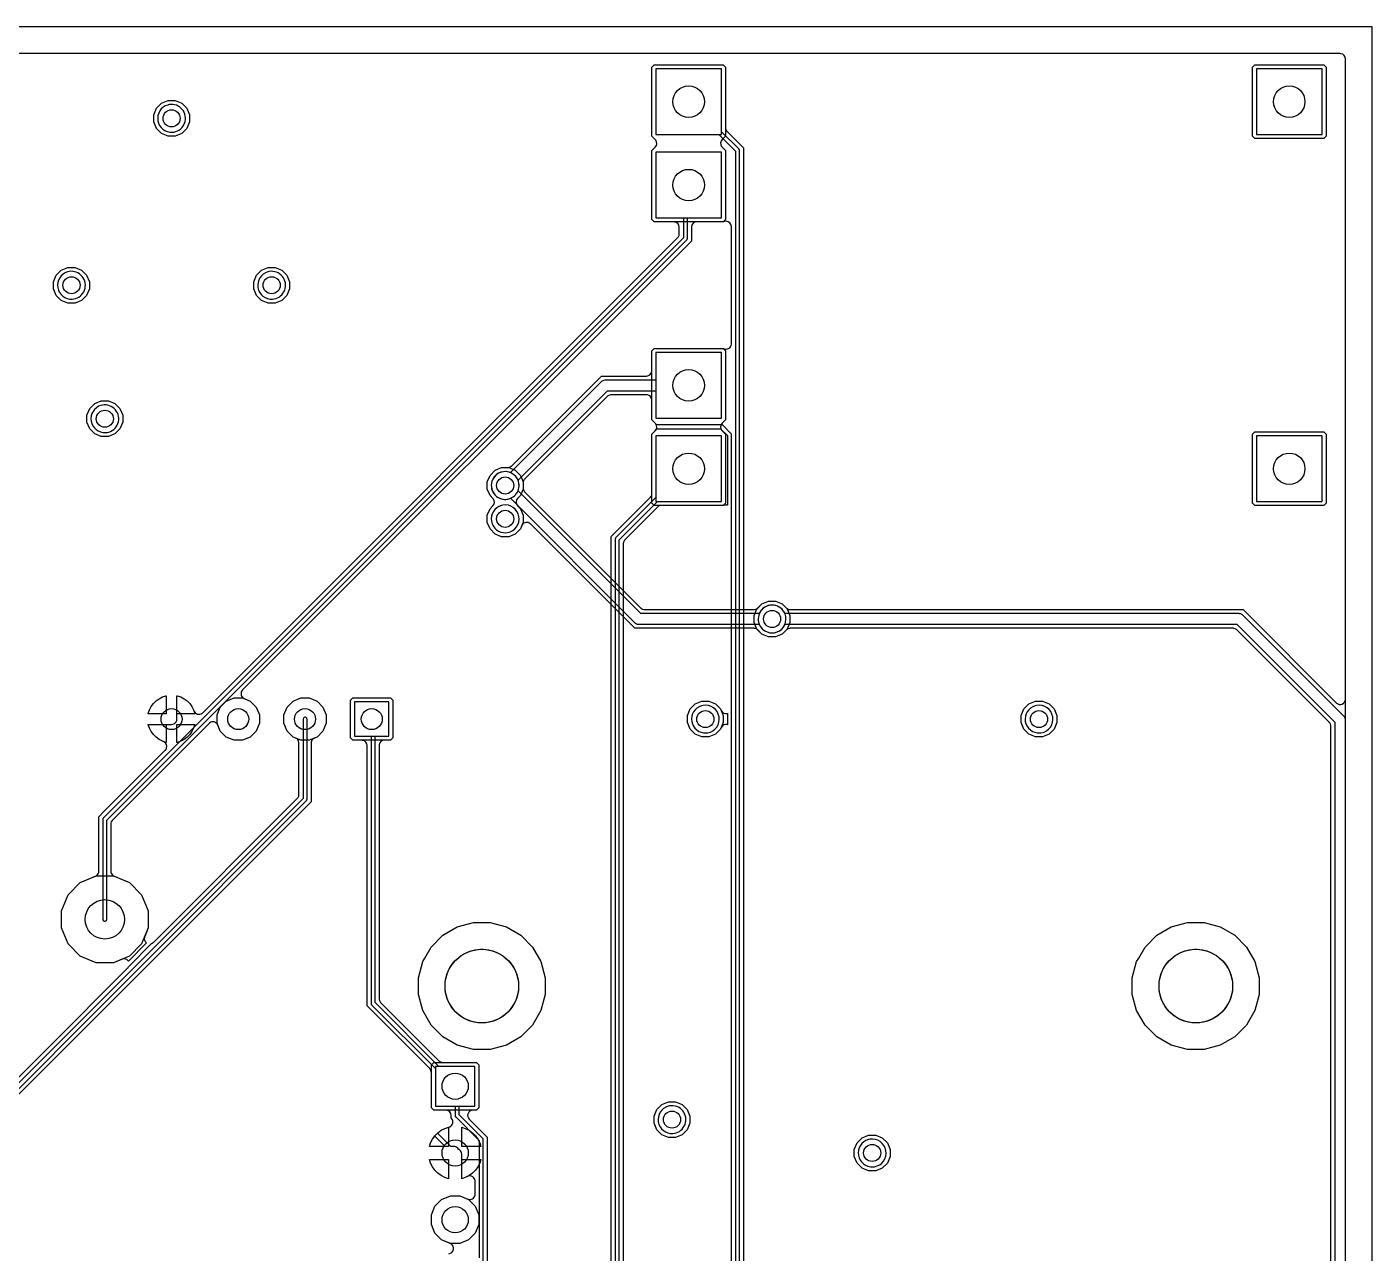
# Model space of a CAD drawing. Header units: millimetres. Extents: x 0 to 102, y -1 to 103.
# Drawn here: x 50.4 to 101.6, y 55.9 to 102.5 of the extents above; entities that cross this region are included whole.
import ezdxf

# ---------------------------------------------------------------- set-up
doc = ezdxf.new("R2010")
doc.units = ezdxf.units.MM

msp = doc.modelspace()

# ---------------------------------------------------------------- linework, layer by layer
at = {"layer": '16_copper'}
msp.add_lwpolyline([(100.564, -0.051), (100.564, 101.321), (100.564, 101.322), (100.564, 101.322, 0.366019), (100.393, 101.521), (100.361, 101.524), (22.8, 101.524)], format="xyb", dxfattribs=at)
for points in [[(74.252, 95.118), (74.163, 95.207), (74.163, 97.833), (74.293, 97.964), (74.294, 97.964), (74.294, 97.965, 0.366016), (74.314, 98.227), (74.293, 98.251), (74.163, 98.382), (74.163, 101.008), (74.252, 101.097), (76.878, 101.097), (76.967, 101.008), (76.967, 98.382), (76.837, 98.251), (76.836, 98.251), (76.836, 98.25, 0.366016), (76.816, 97.988), (76.837, 97.964), (76.967, 97.833), (76.967, 95.207), (76.878, 95.118)], [(55.969, 98.538, 1), (55.791, 99.582), (55.734, 99.568, 0.893653), (55.91, 98.532)], [(52.159, 92.188, 1), (51.981, 93.232), (51.924, 93.218, 0.893653), (52.1, 92.182)], [(59.779, 92.188, 1), (59.601, 93.232), (59.544, 93.218, 0.893653), (59.72, 92.182)], [(74.252, 84.323), (74.163, 84.412), (74.163, 87.038), (74.293, 87.169), (74.294, 87.169), (74.294, 87.17, 0.366016), (74.314, 87.432), (74.293, 87.456), (74.163, 87.587), (74.163, 90.213), (74.252, 90.302), (76.878, 90.302), (76.967, 90.213), (76.967, 87.587), (76.837, 87.456), (76.836, 87.456), (76.836, 87.455, 0.366016), (76.816, 87.193), (76.837, 87.169), (76.967, 87.038), (76.967, 84.412), (76.878, 84.323)], [(53.429, 87.108, 1), (53.251, 88.152), (53.194, 88.138, 0.893653), (53.37, 87.102)], [(78.605, 79.329), (78.354, 79.433), (78.193, 79.595), (78.185, 79.601), (78.178, 79.608, 0.132344), (78.081, 79.652), (78.073, 79.652, 0.018067), (78.058, 79.654), (78.049, 79.654), (73.513, 79.654), (73.245, 79.922), (69.541, 83.626), (69.537, 83.63), (69.533, 83.633, 0.469058), (69.224, 83.589), (69.217, 83.576), (69.212, 83.567), (69.211, 83.564), (69.209, 83.561), (69.157, 83.434), (68.966, 83.243), (68.715, 83.139), (68.445, 83.139), (68.194, 83.243), (68.003, 83.434), (67.899, 83.685), (67.899, 83.955), (68.003, 84.206), (68.109, 84.311), (68.109, 84.312), (68.11, 84.312, 0.366016), (68.13, 84.574), (68.109, 84.599), (68.003, 84.704), (67.899, 84.955), (67.899, 85.225), (68.003, 85.476), (68.194, 85.667), (68.445, 85.771), (68.715, 85.771), (68.966, 85.667), (69.157, 85.476), (69.261, 85.225), (69.261, 84.996), (69.261, 84.986), (69.262, 84.976, 0.132342), (69.299, 84.877), (69.305, 84.871, 0.018024), (69.314, 84.86), (69.32, 84.853), (73.748, 80.425), (73.756, 80.419), (73.763, 80.412, 0.132344), (73.859, 80.368), (73.868, 80.368, 0.018059), (73.882, 80.366), (73.891, 80.366), (78.049, 80.366), (78.059, 80.366), (78.069, 80.367, 0.132338), (78.168, 80.404), (78.174, 80.41, 0.018024), (78.185, 80.419), (78.193, 80.425), (78.354, 80.587), (78.605, 80.691), (78.875, 80.691), (79.126, 80.587), (79.317, 80.396), (79.421, 80.145), (79.421, 79.875), (79.317, 79.624), (79.126, 79.433), (78.875, 79.329)], [(78.829, 79.488, 1), (78.651, 80.532), (78.594, 80.518, 0.227831), (78.252, 80.213), (73.744, 80.213), (69.069, 84.888), (69.088, 84.944, 1), (68.072, 85.236), (68.058, 85.179, 0.589357), (68.782, 84.601), (73.516, 79.866), (73.524, 79.86), (73.531, 79.853, 0.132344), (73.628, 79.809), (73.636, 79.809, 0.018059), (73.651, 79.808), (73.66, 79.807), (78.252, 79.807), (78.277, 79.754, 0.288095), (78.77, 79.482)], [(68.669, 83.298, 1), (68.491, 84.342), (68.434, 84.328, 0.893653), (68.61, 83.292)], [(76.289, 75.678, 1), (76.111, 76.722), (76.054, 76.708, 0.893653), (76.23, 75.672)], [(88.989, 75.678, 1), (88.811, 76.722), (88.754, 76.708, 0.893653), (88.93, 75.672)], [(75.019, 60.438, 1), (74.841, 61.482), (74.784, 61.468, 0.893653), (74.96, 60.432)], [(82.639, 59.168, 1), (82.461, 60.212), (82.404, 60.198, 0.893653), (82.58, 59.162)]]:
    msp.add_lwpolyline(points, format="xyb", close=True, dxfattribs=at)
for points in [[(76.815, 100.945), (74.315, 100.945), (74.315, 98.445), (76.815, 98.445)], [(97.112, 98.293), (97.023, 98.382), (97.023, 101.008), (97.112, 101.097), (99.738, 101.097), (99.827, 101.008), (99.827, 98.382), (99.738, 98.293)], [(99.675, 100.945), (97.175, 100.945), (97.175, 98.445), (99.675, 98.445)], [(55.745, 98.379), (55.494, 98.483), (55.303, 98.674), (55.199, 98.925), (55.199, 99.195), (55.303, 99.446), (55.494, 99.637), (55.745, 99.741), (56.015, 99.741), (56.266, 99.637), (56.457, 99.446), (56.561, 99.195), (56.561, 98.925), (56.457, 98.674), (56.266, 98.483), (56.015, 98.379)], [(76.815, 97.77), (74.315, 97.77), (74.315, 95.27), (76.815, 95.27)], [(51.935, 92.029), (51.684, 92.133), (51.493, 92.324), (51.389, 92.575), (51.389, 92.845), (51.493, 93.096), (51.684, 93.287), (51.935, 93.391), (52.205, 93.391), (52.456, 93.287), (52.647, 93.096), (52.751, 92.845), (52.751, 92.575), (52.647, 92.324), (52.456, 92.133), (52.205, 92.029)], [(59.555, 92.029), (59.304, 92.133), (59.113, 92.324), (59.009, 92.575), (59.009, 92.845), (59.113, 93.096), (59.304, 93.287), (59.555, 93.391), (59.825, 93.391), (60.076, 93.287), (60.267, 93.096), (60.371, 92.845), (60.371, 92.575), (60.267, 92.324), (60.076, 92.133), (59.825, 92.029)], [(76.815, 90.15), (74.315, 90.15), (74.315, 87.65), (76.815, 87.65)], [(53.205, 86.949), (52.954, 87.053), (52.763, 87.244), (52.659, 87.495), (52.659, 87.765), (52.763, 88.016), (52.954, 88.207), (53.205, 88.311), (53.475, 88.311), (53.726, 88.207), (53.917, 88.016), (54.021, 87.765), (54.021, 87.495), (53.917, 87.244), (53.726, 87.053), (53.475, 86.949)], [(97.112, 84.323), (97.023, 84.412), (97.023, 87.038), (97.112, 87.127), (99.738, 87.127), (99.827, 87.038), (99.827, 84.412), (99.738, 84.323)], [(76.815, 86.975), (74.315, 86.975), (74.315, 84.475), (76.815, 84.475)], [(99.675, 86.975), (97.175, 86.975), (97.175, 84.475), (99.675, 84.475)], [(54.993, 76.403), (54.994, 76.413), (55.039, 76.549), (55.103, 76.676), (55.187, 76.792), (55.288, 76.893), (55.404, 76.977), (55.531, 77.041), (55.667, 77.086), (55.677, 77.087), (55.677, 76.403)], [(56.083, 76.403), (56.083, 77.087), (56.093, 77.086), (56.229, 77.041), (56.356, 76.977), (56.472, 76.893), (56.573, 76.792), (56.657, 76.676), (56.721, 76.549), (56.766, 76.413), (56.767, 76.403)], [(58.26, 75.394), (57.963, 75.516), (57.736, 75.743), (57.614, 76.04), (57.614, 76.36), (57.736, 76.657), (57.963, 76.884), (58.26, 77.006), (58.58, 77.006), (58.877, 76.884), (59.104, 76.657), (59.226, 76.36), (59.226, 76.04), (59.104, 75.743), (58.877, 75.516), (58.58, 75.394)], [(60.8, 75.394), (60.503, 75.516), (60.276, 75.743), (60.154, 76.04), (60.154, 76.36), (60.276, 76.657), (60.503, 76.884), (60.8, 77.006), (61.12, 77.006), (61.417, 76.884), (61.644, 76.657), (61.766, 76.36), (61.766, 76.04), (61.644, 75.743), (61.417, 75.516), (61.12, 75.394)], [(62.783, 75.394), (62.694, 75.483), (62.694, 76.917), (62.783, 77.006), (64.217, 77.006), (64.306, 76.917), (64.306, 75.483), (64.217, 75.394)], [(64.154, 76.854), (62.846, 76.854), (62.846, 75.546), (64.154, 75.546)], [(76.065, 75.519), (75.814, 75.623), (75.623, 75.814), (75.519, 76.065), (75.519, 76.335), (75.623, 76.586), (75.814, 76.777), (76.065, 76.881), (76.335, 76.881), (76.586, 76.777), (76.777, 76.586), (76.881, 76.335), (76.881, 76.065), (76.777, 75.814), (76.586, 75.623), (76.335, 75.519)], [(88.765, 75.519), (88.514, 75.623), (88.323, 75.814), (88.219, 76.065), (88.219, 76.335), (88.323, 76.586), (88.514, 76.777), (88.765, 76.881), (89.035, 76.881), (89.286, 76.777), (89.477, 76.586), (89.581, 76.335), (89.581, 76.065), (89.477, 75.814), (89.286, 75.623), (89.035, 75.519)], [(55.667, 75.314), (55.531, 75.359), (55.404, 75.423), (55.288, 75.507), (55.187, 75.608), (55.103, 75.724), (55.039, 75.851), (54.994, 75.987), (54.993, 75.997), (55.677, 75.997), (55.677, 75.313)], [(56.083, 75.997), (56.767, 75.997), (56.766, 75.987), (56.721, 75.851), (56.657, 75.724), (56.573, 75.608), (56.472, 75.507), (56.356, 75.423), (56.229, 75.359), (56.093, 75.314), (56.083, 75.313)], [(53.011, 66.928), (52.404, 67.179), (51.939, 67.644), (51.688, 68.251), (51.688, 68.909), (51.939, 69.516), (52.404, 69.981), (53.011, 70.232), (53.669, 70.232), (54.276, 69.981), (54.741, 69.516), (54.992, 68.909), (54.992, 68.251), (54.741, 67.644), (54.276, 67.179), (53.669, 66.928)], [(67.373, 63.624), (66.758, 63.789), (66.208, 64.107), (65.758, 64.557), (65.44, 65.107), (65.275, 65.722), (65.275, 66.358), (65.44, 66.973), (65.518, 67.108), (65.518, 67.108), (65.518, 67.108), (65.758, 67.523), (66.208, 67.973), (66.758, 68.291), (67.373, 68.456), (68.009, 68.456), (68.624, 68.291), (69.174, 67.973), (69.624, 67.523), (69.942, 66.973), (70.107, 66.358), (70.107, 65.722), (69.942, 65.107), (69.688, 64.667), (69.688, 64.667), (69.688, 64.667), (69.624, 64.557), (69.174, 64.107), (68.624, 63.789), (68.009, 63.624)], [(94.551, 63.624), (93.936, 63.789), (93.386, 64.107), (92.936, 64.557), (92.618, 65.107), (92.453, 65.722), (92.453, 66.358), (92.618, 66.973), (92.696, 67.108), (92.696, 67.108), (92.696, 67.108), (92.936, 67.523), (93.386, 67.973), (93.936, 68.291), (94.551, 68.456), (95.187, 68.456), (95.802, 68.291), (96.352, 67.973), (96.802, 67.523), (97.12, 66.973), (97.285, 66.358), (97.285, 65.722), (97.12, 65.107), (96.866, 64.667), (96.866, 64.667), (96.866, 64.667), (96.802, 64.557), (96.352, 64.107), (95.802, 63.789), (95.187, 63.624)], [(65.858, 61.324), (65.769, 61.413), (65.769, 63.047), (65.858, 63.136), (67.492, 63.136), (67.581, 63.047), (67.581, 61.413), (67.492, 61.324)], [(67.429, 62.984), (65.921, 62.984), (65.921, 61.476), (67.429, 61.476)], [(74.795, 60.279), (74.544, 60.383), (74.353, 60.574), (74.249, 60.825), (74.249, 61.095), (74.353, 61.346), (74.544, 61.537), (74.795, 61.641), (75.065, 61.641), (75.316, 61.537), (75.507, 61.346), (75.611, 61.095), (75.611, 60.825), (75.507, 60.574), (75.316, 60.383), (75.065, 60.279)], [(65.696, 59.94), (65.741, 60.077), (65.813, 60.218), (65.906, 60.347), (66.018, 60.459), (66.147, 60.552), (66.288, 60.624), (66.425, 60.669), (66.425, 59.94)], [(66.925, 59.94), (66.925, 60.669), (67.062, 60.624), (67.203, 60.552), (67.332, 60.459), (67.444, 60.347), (67.537, 60.218), (67.609, 60.077), (67.654, 59.94)], [(82.415, 59.009), (82.164, 59.113), (81.973, 59.304), (81.869, 59.555), (81.869, 59.825), (81.973, 60.076), (82.164, 60.267), (82.415, 60.371), (82.685, 60.371), (82.936, 60.267), (83.127, 60.076), (83.231, 59.825), (83.231, 59.555), (83.127, 59.304), (82.936, 59.113), (82.685, 59.009)], [(66.288, 58.756), (66.147, 58.828), (66.018, 58.921), (65.906, 59.033), (65.813, 59.162), (65.741, 59.303), (65.696, 59.44), (66.425, 59.44), (66.425, 58.711)], [(66.925, 59.44), (67.654, 59.44), (67.609, 59.303), (67.537, 59.162), (67.444, 59.033), (67.332, 58.921), (67.203, 58.828), (67.062, 58.756), (66.925, 58.711)], [(66.495, 56.244), (66.162, 56.382), (65.907, 56.637), (65.769, 56.97), (65.769, 57.33), (65.907, 57.663), (66.162, 57.918), (66.495, 58.056), (66.855, 58.056), (67.188, 57.918), (67.443, 57.663), (67.581, 57.33), (67.581, 56.97), (67.443, 56.637), (67.188, 56.382), (66.855, 56.244)]]:
    msp.add_lwpolyline(points, close=True, dxfattribs=at)
at = {"layer": '1_copper'}
for points in [[(100.005, 1.532), (100.005, 75.938), (100.004, 75.948), (100.004, 75.958, 0.132342), (99.967, 76.057), (99.961, 76.063, 0.018024), (99.952, 76.074), (99.946, 76.081), (96.432, 79.595), (96.424, 79.601), (96.417, 79.608, 0.132344), (96.321, 79.652), (96.312, 79.652, 0.018059), (96.298, 79.654), (96.289, 79.654), (79.431, 79.654), (79.421, 79.654), (79.411, 79.653, 0.132342), (79.312, 79.616), (79.306, 79.61, 0.018024), (79.295, 79.601), (79.287, 79.595), (79.126, 79.433), (78.875, 79.329), (78.605, 79.329), (78.354, 79.433), (78.163, 79.624), (78.059, 79.875), (78.059, 80.145), (78.163, 80.396), (78.354, 80.587), (78.605, 80.691), (78.875, 80.691), (79.126, 80.587), (79.287, 80.425), (79.295, 80.419), (79.302, 80.412, 0.132344), (79.399, 80.368), (79.407, 80.368, 0.018059), (79.422, 80.366), (79.431, 80.366), (96.667, 80.366), (100.217, 76.816), (100.224, 76.81, 0.651678), (100.564, 76.959), (100.564, 101.321), (100.564, 101.322), (100.564, 101.322, 0.366019), (100.393, 101.521), (100.361, 101.524), (38.742, 101.524)], [(77.191, 10.085), (77.191, 87.02), (77.189, 87.029), (77.189, 87.037, 0.087654), (77.178, 87.062), (77.174, 87.067), (77.168, 87.074), (76.863, 87.379), (76.857, 87.384), (76.85, 87.39, 0.087651), (76.826, 87.4), (76.818, 87.4), (76.81, 87.401), (74.332, 87.401), (74.324, 87.416), (74.315, 87.43, 0.00203), (74.314, 87.432), (74.293, 87.456), (74.163, 87.587), (74.163, 88.341), (74.163, 88.342), (74.163, 88.343, 0.366019), (73.992, 88.542), (73.959, 88.544), (72.621, 88.544), (72.611, 88.544), (72.601, 88.543, 0.132342), (72.502, 88.506), (72.496, 88.5, 0.018024), (72.485, 88.491), (72.478, 88.485), (69.32, 85.327), (69.314, 85.319), (69.306, 85.312, 0.132344), (69.263, 85.216), (69.263, 85.207, 0.018059), (69.261, 85.193), (69.261, 85.184), (69.261, 84.955), (69.157, 84.704), (69.051, 84.599), (69.051, 84.598), (69.05, 84.598, 0.366016), (69.03, 84.336), (69.051, 84.311), (69.157, 84.206), (69.261, 83.955), (69.261, 83.685), (69.157, 83.434), (68.966, 83.243), (68.715, 83.139), (68.445, 83.139), (68.194, 83.243), (68.003, 83.434), (67.899, 83.685), (67.899, 83.955), (68.003, 84.206), (68.109, 84.311), (68.109, 84.312), (68.11, 84.312, 0.366016), (68.13, 84.574), (68.109, 84.599), (68.003, 84.704), (67.899, 84.955), (67.899, 85.225), (68.003, 85.476), (68.194, 85.667), (68.445, 85.771), (68.674, 85.771), (68.684, 85.771), (68.694, 85.772, 0.132342), (68.793, 85.809), (68.799, 85.815, 0.018024), (68.81, 85.824), (68.817, 85.83), (72.243, 89.256), (73.959, 89.256), (73.96, 89.256), (73.961, 89.256, 0.366019), (74.16, 89.427), (74.163, 89.459), (74.163, 90.213), (74.252, 90.302), (76.89, 90.302), (76.894, 90.3, 0.537114), (77.19, 90.465), (77.19, 90.472), (77.191, 90.48), (77.191, 94.94), (77.19, 94.949, 0.403185), (76.986, 95.143), (76.976, 95.142, 0.099423), (76.892, 95.118), (76.891, 95.118), (75.87, 95.118), (75.869, 95.118), (75.868, 95.118, 0.366019), (75.669, 94.947), (75.667, 94.914), (75.667, 94.393), (58.583, 77.31), (58.58, 77.306), (58.576, 77.302, 0.416595), (58.591, 77.014), (58.598, 77.009), (58.599, 77.008), (58.602, 77.006), (58.611, 76.998, 0.012487), (58.62, 76.993), (58.626, 76.99), (58.629, 76.988), (58.635, 76.985), (58.642, 76.981, 0.008428), (58.649, 76.978), (58.877, 76.884), (59.104, 76.657), (59.226, 76.36), (59.226, 76.04), (59.104, 75.743), (58.877, 75.516), (58.58, 75.394), (58.26, 75.394), (57.963, 75.516), (57.736, 75.743), (57.642, 75.971), (57.64, 75.976), (57.638, 75.981, 0.469058), (57.335, 76.058), (57.323, 76.048), (57.315, 76.042), (57.313, 76.04), (57.31, 76.037), (53.628, 72.355), (53.622, 72.347), (53.614, 72.34, 0.132344), (53.571, 72.243), (53.571, 72.235, 0.018059), (53.569, 72.22), (53.569, 72.211), (53.569, 70.41), (53.57, 70.395), (53.571, 70.381, 0.222878), (53.665, 70.237), (53.668, 70.235), (53.671, 70.233), (53.681, 70.229), (53.694, 70.222), (54.276, 69.981), (54.741, 69.516), (54.992, 68.909), (54.992, 68.251), (54.858, 67.926), (54.853, 67.913), (54.849, 67.9, 0.280646), (54.909, 67.697), (54.92, 67.689), (54.926, 67.683), (54.237, 66.994), (54.229, 67.003), (54.221, 67.014, 0.269398), (54.025, 67.072), (54.021, 67.071), (54.017, 67.07), (54.008, 67.067), (53.994, 67.062), (53.669, 66.928), (53.011, 66.928), (52.404, 67.179), (51.939, 67.644), (51.688, 68.251), (51.688, 68.909), (51.939, 69.516), (52.404, 69.981), (52.986, 70.222), (52.999, 70.229), (53.012, 70.235, 0.222881), (53.109, 70.377), (53.109, 70.381), (53.11, 70.384), (53.11, 70.394), (53.111, 70.41), (53.111, 72.485), (53.305, 72.678), (55.639, 75.013), (55.648, 75.023), (55.657, 75.032, 0.366017), (55.645, 75.294), (55.641, 75.298), (55.638, 75.301, 0.068739), (55.588, 75.337), (55.584, 75.339), (55.58, 75.341), (55.571, 75.345), (55.559, 75.35), (55.531, 75.359), (55.404, 75.423), (55.288, 75.507), (55.187, 75.608), (55.103, 75.724), (55.039, 75.851), (54.994, 75.987), (54.993, 75.997), (55.88, 75.997), (55.881, 75.997), (55.882, 75.997, 0.220722), (56.036, 76.07), (56.036, 76.07), (56.036, 76.07, 0.001945), (56.037, 76.071), (56.037, 76.071), (56.037, 76.071, 0.132344), (56.081, 76.168), (56.083, 76.2), (56.083, 77.087), (56.093, 77.086), (56.229, 77.041), (56.356, 76.977), (56.472, 76.893), (56.573, 76.792), (56.657, 76.676), (56.721, 76.549), (56.73, 76.521, 0.508869), (57.043, 76.42), (57.047, 76.423), (57.05, 76.425), (57.057, 76.432), (57.067, 76.441), (75.15, 94.523), (75.156, 94.531), (75.163, 94.538, 0.132344), (75.207, 94.635), (75.207, 94.643, 0.018063), (75.209, 94.658), (75.209, 94.667), (75.209, 94.914), (75.209, 94.915), (75.209, 94.916, 0.366019), (75.038, 95.115), (75.006, 95.118), (74.252, 95.118), (74.163, 95.207), (74.163, 97.833), (74.293, 97.964), (74.294, 97.964), (74.294, 97.965, 0.366016), (74.314, 98.227), (74.293, 98.251), (74.163, 98.382), (74.163, 101.008), (74.252, 101.097), (76.878, 101.097), (76.967, 101.008), (76.967, 98.7), (76.968, 98.69), (76.968, 98.68, 0.132342), (77.006, 98.581), (77.011, 98.575, 0.018024), (77.021, 98.563), (77.027, 98.556), (77.648, 97.935), (77.648, 9.811)], [(77.495, 9.906), (77.495, 97.841), (77.494, 97.849), (77.494, 97.858, 0.087654), (77.483, 97.882), (77.478, 97.888), (77.473, 97.895), (76.815, 98.553), (76.815, 100.945), (74.315, 100.945), (74.315, 98.445), (76.707, 98.445), (77.343, 97.809), (77.343, 9.938)], [(72.619, 19.686), (72.619, 83.153), (74.103, 84.637), (74.11, 84.645), (74.117, 84.652, 0.132344), (74.16, 84.749), (74.161, 84.757, 0.018059), (74.162, 84.772), (74.163, 84.781), (74.163, 87.038), (74.293, 87.169), (74.294, 87.169), (74.294, 87.17, 0.087947), (74.335, 87.228), (74.34, 87.244), (74.342, 87.249), (76.778, 87.249), (77.038, 86.989), (77.038, 84.341), (77.038, 84.341, 0.064846), (76.986, 84.348), (76.976, 84.347, 0.099423), (76.892, 84.323), (76.891, 84.323), (74.519, 84.323), (74.509, 84.322), (74.499, 84.322, 0.132342), (74.4, 84.284), (74.394, 84.279, 0.018024), (74.383, 84.269), (74.376, 84.263), (73.135, 83.023), (73.129, 83.015), (73.122, 83.008, 0.132344), (73.078, 82.911), (73.078, 82.903, 0.018059), (73.077, 82.888), (73.076, 82.879), (73.076, 30.009)], [(72.923, 19.507), (72.923, 83.026), (74.372, 84.475), (76.815, 84.475), (76.815, 86.975), (74.315, 86.975), (74.315, 84.634), (72.793, 83.112), (72.788, 83.105), (72.783, 83.099, 0.087651), (72.773, 83.074), (72.772, 83.067), (72.771, 83.058), (72.771, 19.539)], [(100.564, 1.301), (100.564, 76.169), (100.563, 76.179), (100.563, 76.189, 0.132342), (100.525, 76.288), (100.52, 76.295, 0.018024), (100.511, 76.306), (100.504, 76.313), (96.664, 80.154), (96.656, 80.16), (96.649, 80.167, 0.132344), (96.552, 80.211), (96.544, 80.211, 0.018059), (96.529, 80.212), (96.52, 80.213), (79.228, 80.213), (79.203, 80.266, 1), (78.277, 79.754), (78.309, 79.704, 0.589358), (79.228, 79.807), (96.436, 79.807), (100.158, 76.085), (100.158, 1.385)], [(48.123, 60.639), (54.216, 66.731), (54.225, 66.741), (54.234, 66.752, 0.054368), (54.256, 66.789), (54.261, 66.802), (54.261, 66.803), (55.117, 67.658), (55.121, 67.66), (55.134, 67.665, 0.043889), (55.164, 67.683), (55.168, 67.686), (55.171, 67.688), (55.178, 67.695), (55.189, 67.704), (60.672, 73.187), (60.678, 73.195), (60.685, 73.202, 0.132344), (60.729, 73.299), (60.729, 73.307, 0.018063), (60.731, 73.322), (60.731, 73.331), (60.731, 75.286), (60.73, 75.3), (60.729, 75.315, 0.222878), (60.635, 75.459), (60.632, 75.461), (60.629, 75.463), (60.619, 75.467), (60.606, 75.474), (60.503, 75.516), (60.276, 75.743), (60.154, 76.04), (60.154, 76.36), (60.276, 76.657), (60.503, 76.884), (60.8, 77.006), (61.12, 77.006), (61.417, 76.884), (61.644, 76.657), (61.766, 76.36), (61.766, 76.04), (61.644, 75.743), (61.417, 75.516), (61.314, 75.474), (61.301, 75.467), (61.288, 75.461, 0.222881), (61.191, 75.318), (61.191, 75.315), (61.19, 75.312), (61.19, 75.301), (61.189, 75.286), (61.189, 73.057), (48.253, 60.122)], [(66.439, 55.856, 0.704931), (66.519, 56.231), (66.515, 56.233), (66.511, 56.235), (66.502, 56.239), (66.49, 56.246), (66.162, 56.382), (65.907, 56.637), (65.769, 56.97), (65.769, 57.33), (65.907, 57.663), (66.162, 57.918), (66.495, 58.056), (66.855, 58.056), (67.156, 57.932), (67.161, 57.93), (67.166, 57.928, 0.46906), (67.434, 58.087), (67.436, 58.103), (67.437, 58.113), (67.437, 58.116), (67.437, 58.12), (67.437, 58.615), (67.436, 58.628), (67.435, 58.641, 0.469057), (67.171, 58.809), (67.167, 58.807), (67.162, 58.806), (67.154, 58.801), (67.142, 58.796), (67.062, 58.756), (66.925, 58.711), (66.925, 59.643), (66.925, 59.644), (66.925, 59.645, 0.222878), (66.85, 59.8), (66.836, 59.81), (66.822, 59.82, 0.001556), (66.821, 59.821), (66.81, 59.825), (66.804, 59.839, 0.225014), (66.66, 59.937), (66.628, 59.94), (66.507, 59.94), (66.003, 60.444), (66.018, 60.459), (66.147, 60.552), (66.288, 60.624), (66.447, 60.676), (66.459, 60.681), (66.471, 60.685, 0.469058), (66.549, 60.988), (66.545, 60.992), (66.543, 60.996), (66.536, 61.003), (66.528, 61.013), (66.523, 61.018), (66.523, 61.12, 0.368322), (66.352, 61.321), (66.319, 61.324), (65.858, 61.324), (65.769, 61.413), (65.769, 62.754), (65.768, 62.764), (65.768, 62.775, 0.132342), (65.73, 62.873), (65.725, 62.88, 0.018024), (65.715, 62.891), (65.709, 62.898), (63.322, 65.285), (63.322, 75.19), (63.322, 75.191), (63.322, 75.192, 0.366019), (63.151, 75.391), (63.119, 75.394), (62.783, 75.394), (62.694, 75.483), (62.694, 76.917), (62.783, 77.006), (64.217, 77.006), (64.306, 76.917), (64.306, 75.483), (64.217, 75.394), (63.983, 75.394), (63.982, 75.394), (63.981, 75.394, 0.366019), (63.782, 75.223), (63.779, 75.19), (63.779, 65.558), (63.78, 65.548), (63.78, 65.538, 0.132342), (63.818, 65.439), (63.823, 65.433, 0.018024), (63.833, 65.422), (63.839, 65.415), (66.058, 63.196), (66.066, 63.189), (66.073, 63.182, 0.132344), (66.169, 63.139), (66.178, 63.138, 0.018059), (66.192, 63.137), (66.201, 63.136), (67.492, 63.136), (67.581, 63.047), (67.581, 61.413), (67.492, 61.324), (67.354, 61.324), (67.345, 61.323, 0.651699), (67.21, 60.977), (67.701, 60.486), (67.894, 60.293), (67.894, 54.007)], [(67.742, 54.102), (67.742, 60.198), (67.741, 60.206), (67.74, 60.215, 0.087654), (67.73, 60.239), (67.725, 60.245), (67.719, 60.252), (66.827, 61.144), (66.827, 61.476), (67.429, 61.476), (67.429, 62.984), (66.054, 62.984), (63.627, 65.411), (63.627, 75.546), (64.154, 75.546), (64.154, 76.854), (62.846, 76.854), (62.846, 75.546), (63.475, 75.546), (63.475, 65.38), (63.476, 65.371), (63.476, 65.363, 0.087654), (63.487, 65.338), (63.492, 65.333), (63.497, 65.326), (65.921, 62.902), (65.921, 61.476), (66.675, 61.476), (66.675, 61.112), (66.676, 61.104), (66.677, 61.096, 0.087654), (66.687, 61.071), (66.692, 61.065), (66.697, 61.059), (67.589, 60.166), (67.589, 55.702)], [(48.212, 60.297), (61.014, 73.098), (61.019, 73.105), (61.024, 73.111, 0.087651), (61.034, 73.136), (61.035, 73.143), (61.036, 73.152), (61.036, 76.2), (61.033, 76.222, 0.866051), (60.884, 76.2), (60.884, 73.184), (48.127, 60.427)]]:
    msp.add_lwpolyline(points, format="xyb", dxfattribs=at)
for points in [[(97.112, 98.293), (97.023, 98.382), (97.023, 101.008), (97.112, 101.097), (99.738, 101.097), (99.827, 101.008), (99.827, 98.382), (99.738, 98.293)], [(99.675, 100.945), (97.175, 100.945), (97.175, 98.445), (99.675, 98.445)], [(55.745, 98.379), (55.494, 98.483), (55.303, 98.674), (55.199, 98.925), (55.199, 99.195), (55.303, 99.446), (55.494, 99.637), (55.745, 99.741), (56.015, 99.741), (56.266, 99.637), (56.457, 99.446), (56.561, 99.195), (56.561, 98.925), (56.457, 98.674), (56.266, 98.483), (56.015, 98.379)], [(51.935, 92.029), (51.684, 92.133), (51.493, 92.324), (51.389, 92.575), (51.389, 92.845), (51.493, 93.096), (51.684, 93.287), (51.935, 93.391), (52.205, 93.391), (52.456, 93.287), (52.647, 93.096), (52.751, 92.845), (52.751, 92.575), (52.647, 92.324), (52.456, 92.133), (52.205, 92.029)], [(59.555, 92.029), (59.304, 92.133), (59.113, 92.324), (59.009, 92.575), (59.009, 92.845), (59.113, 93.096), (59.304, 93.287), (59.555, 93.391), (59.825, 93.391), (60.076, 93.287), (60.267, 93.096), (60.371, 92.845), (60.371, 92.575), (60.267, 92.324), (60.076, 92.133), (59.825, 92.029)], [(53.205, 86.949), (52.954, 87.053), (52.763, 87.244), (52.659, 87.495), (52.659, 87.765), (52.763, 88.016), (52.954, 88.207), (53.205, 88.311), (53.475, 88.311), (53.726, 88.207), (53.917, 88.016), (54.021, 87.765), (54.021, 87.495), (53.917, 87.244), (53.726, 87.053), (53.475, 86.949)], [(97.112, 84.323), (97.023, 84.412), (97.023, 87.038), (97.112, 87.127), (99.738, 87.127), (99.827, 87.038), (99.827, 84.412), (99.738, 84.323)], [(99.675, 86.975), (97.175, 86.975), (97.175, 84.475), (99.675, 84.475)], [(54.993, 76.403), (54.994, 76.413), (55.039, 76.549), (55.103, 76.676), (55.187, 76.792), (55.288, 76.893), (55.404, 76.977), (55.531, 77.041), (55.667, 77.086), (55.677, 77.087), (55.677, 76.403)], [(88.765, 75.519), (88.514, 75.623), (88.323, 75.814), (88.219, 76.065), (88.219, 76.335), (88.323, 76.586), (88.514, 76.777), (88.765, 76.881), (89.035, 76.881), (89.286, 76.777), (89.477, 76.586), (89.581, 76.335), (89.581, 76.065), (89.477, 75.814), (89.286, 75.623), (89.035, 75.519)], [(67.373, 63.624), (66.758, 63.789), (66.208, 64.107), (65.758, 64.557), (65.44, 65.107), (65.275, 65.722), (65.275, 66.358), (65.44, 66.973), (65.518, 67.108), (65.518, 67.108), (65.518, 67.108), (65.758, 67.523), (66.208, 67.973), (66.758, 68.291), (67.373, 68.456), (68.009, 68.456), (68.624, 68.291), (69.174, 67.973), (69.624, 67.523), (69.942, 66.973), (70.107, 66.358), (70.107, 65.722), (69.942, 65.107), (69.688, 64.667), (69.688, 64.667), (69.688, 64.667), (69.624, 64.557), (69.174, 64.107), (68.624, 63.789), (68.009, 63.624)], [(94.551, 63.624), (93.936, 63.789), (93.386, 64.107), (92.936, 64.557), (92.618, 65.107), (92.453, 65.722), (92.453, 66.358), (92.618, 66.973), (92.696, 67.108), (92.696, 67.108), (92.696, 67.108), (92.936, 67.523), (93.386, 67.973), (93.936, 68.291), (94.551, 68.456), (95.187, 68.456), (95.802, 68.291), (96.352, 67.973), (96.802, 67.523), (97.12, 66.973), (97.285, 66.358), (97.285, 65.722), (97.12, 65.107), (96.866, 64.667), (96.866, 64.667), (96.866, 64.667), (96.802, 64.557), (96.352, 64.107), (95.802, 63.789), (95.187, 63.624)], [(74.795, 60.279), (74.544, 60.383), (74.353, 60.574), (74.249, 60.825), (74.249, 61.095), (74.353, 61.346), (74.544, 61.537), (74.795, 61.641), (75.065, 61.641), (75.316, 61.537), (75.507, 61.346), (75.611, 61.095), (75.611, 60.825), (75.507, 60.574), (75.316, 60.383), (75.065, 60.279)], [(65.696, 59.94), (65.741, 60.077), (65.813, 60.218), (65.897, 60.335), (66.292, 59.94)], [(82.415, 59.009), (82.164, 59.113), (81.973, 59.304), (81.869, 59.555), (81.869, 59.825), (81.973, 60.076), (82.164, 60.267), (82.415, 60.371), (82.685, 60.371), (82.936, 60.267), (83.127, 60.076), (83.231, 59.825), (83.231, 59.555), (83.127, 59.304), (82.936, 59.113), (82.685, 59.009)], [(66.288, 58.756), (66.147, 58.828), (66.018, 58.921), (65.906, 59.033), (65.813, 59.162), (65.741, 59.303), (65.696, 59.44), (66.425, 59.44), (66.425, 58.711)]]:
    msp.add_lwpolyline(points, close=True, dxfattribs=at)
for points in [[(55.969, 98.538, 1), (55.791, 99.582), (55.734, 99.568, 0.893653), (55.91, 98.532)], [(53.351, 68.505, 0.371202), (53.416, 68.58), (53.416, 72.358), (75.492, 94.434), (75.497, 94.441), (75.502, 94.447, 0.087651), (75.512, 94.472), (75.513, 94.479), (75.514, 94.488), (75.514, 95.27), (76.815, 95.27), (76.815, 97.77), (74.315, 97.77), (74.315, 95.27), (75.362, 95.27), (75.362, 94.52), (53.286, 72.444), (53.281, 72.437), (53.276, 72.431, 0.087651), (53.266, 72.406), (53.265, 72.399), (53.264, 72.39), (53.264, 68.58), (53.267, 68.558, 0.294754), (53.33, 68.505)], [(52.159, 92.188, 1), (51.981, 93.232), (51.924, 93.218, 0.893653), (52.1, 92.182)], [(59.779, 92.188, 1), (59.601, 93.232), (59.544, 93.218, 0.893653), (59.72, 92.182)], [(68.669, 84.568, 0.481092), (69.069, 85.292), (72.474, 88.697), (74.315, 88.697), (74.315, 87.65), (76.815, 87.65), (76.815, 90.15), (74.315, 90.15), (74.315, 89.103), (72.39, 89.103), (72.38, 89.102), (72.37, 89.102, 0.132342), (72.271, 89.065), (72.265, 89.059, 0.018024), (72.253, 89.05), (72.246, 89.044), (68.782, 85.579), (68.726, 85.598, 1), (68.434, 84.582), (68.491, 84.568, 0.056158), (68.61, 84.562)], [(53.429, 87.108, 1), (53.251, 88.152), (53.194, 88.138, 0.893653), (53.37, 87.102)], [(68.669, 83.298, 1), (68.491, 84.342), (68.434, 84.328, 0.893653), (68.61, 83.292)], [(76.065, 75.519), (75.814, 75.623), (75.623, 75.814), (75.519, 76.065), (75.519, 76.335), (75.623, 76.586), (75.814, 76.777), (76.065, 76.881), (76.335, 76.881), (76.586, 76.777), (76.777, 76.586), (76.8, 76.531, 0.366015), (77.033, 76.41), (77.038, 76.412), (77.038, 75.988), (77.03, 75.99, 0.317036), (76.814, 75.898), (76.812, 75.894), (76.81, 75.891), (76.806, 75.882), (76.8, 75.869), (76.777, 75.814), (76.586, 75.623), (76.335, 75.519)], [(76.289, 75.678, 1), (76.111, 76.722), (76.054, 76.708, 0.893653), (76.23, 75.672)], [(88.989, 75.678, 1), (88.811, 76.722), (88.754, 76.708, 0.893653), (88.93, 75.672)], [(75.019, 60.438, 1), (74.841, 61.482), (74.784, 61.468, 0.893653), (74.96, 60.432)], [(82.639, 59.168, 1), (82.461, 60.212), (82.404, 60.198, 0.893653), (82.58, 59.162)]]:
    msp.add_lwpolyline(points, format="xyb", close=True, dxfattribs=at)
at = {"layer": 'drills_NPTH'}
for centre in [(67.691, 66.04), (94.869, 66.04)]:
    msp.add_circle(centre, 1.4, dxfattribs=at)
at = {"layer": 'drills_PTH'}
for centre, radius in [((75.565, 99.695), 0.6), ((98.425, 99.695), 0.6), ((75.565, 96.52), 0.6), ((75.565, 88.9), 0.6), ((75.565, 85.725), 0.6), ((98.425, 85.725), 0.6), ((55.88, 76.2), 0.4), ((58.42, 76.2), 0.4), ((60.96, 76.2), 0.4), ((63.5, 76.2), 0.4), ((53.34, 68.58), 0.75), ((66.675, 62.23), 0.5), ((66.675, 59.69), 0.5), ((66.675, 57.15), 0.5)]:
    msp.add_circle(centre, radius, dxfattribs=at)
at = {"layer": 'drills_via_1_16'}
for centre in [(55.88, 99.06), (52.07, 92.71), (59.69, 92.71), (53.34, 87.63), (68.58, 85.09), (68.58, 83.82), (78.74, 80.01), (76.2, 76.2), (88.9, 76.2), (74.93, 60.96), (82.55, 59.69)]:
    msp.add_circle(centre, 0.325, dxfattribs=at)
at = {"layer": 'holes'}
for points in [[(69.091, 65.99), (69.084, 65.89), (69.07, 65.791), (69.048, 65.694), (69.02, 65.598), (68.985, 65.504), (68.944, 65.413), (68.896, 65.325), (68.842, 65.241), (68.782, 65.161), (68.716, 65.085), (68.646, 65.015), (68.57, 64.949), (68.49, 64.889), (68.406, 64.835), (68.318, 64.787), (68.227, 64.746), (68.133, 64.711), (68.037, 64.683), (67.94, 64.661), (67.841, 64.647), (67.741, 64.64), (67.641, 64.64), (67.541, 64.647), (67.442, 64.661), (67.345, 64.683), (67.249, 64.711), (67.155, 64.746), (67.064, 64.787), (66.976, 64.835), (66.892, 64.889), (66.812, 64.949), (66.736, 65.015), (66.666, 65.085), (66.6, 65.161), (66.54, 65.241), (66.486, 65.325), (66.438, 65.413), (66.397, 65.504), (66.362, 65.598), (66.334, 65.694), (66.312, 65.791), (66.298, 65.89), (66.291, 65.99), (66.291, 66.09), (66.298, 66.19), (66.312, 66.289), (66.334, 66.386), (66.362, 66.482), (66.397, 66.576), (66.438, 66.667), (66.486, 66.755), (66.54, 66.839), (66.6, 66.919), (66.666, 66.995), (66.736, 67.065), (66.812, 67.131), (66.892, 67.191), (66.976, 67.245), (67.064, 67.293), (67.155, 67.334), (67.249, 67.369), (67.345, 67.397), (67.442, 67.419), (67.541, 67.433), (67.641, 67.44), (67.741, 67.44), (67.841, 67.433), (67.94, 67.419), (68.037, 67.397), (68.133, 67.369), (68.227, 67.334), (68.318, 67.293), (68.406, 67.245), (68.49, 67.191), (68.57, 67.131), (68.646, 67.065), (68.716, 66.995), (68.782, 66.919), (68.842, 66.839), (68.896, 66.755), (68.944, 66.667), (68.985, 66.576), (69.02, 66.482), (69.048, 66.386), (69.07, 66.289), (69.084, 66.19), (69.091, 66.09), (69.091, 65.99)], [(96.269, 65.99), (96.262, 65.89), (96.248, 65.791), (96.226, 65.694), (96.198, 65.598), (96.163, 65.504), (96.122, 65.413), (96.074, 65.325), (96.02, 65.241), (95.96, 65.161), (95.894, 65.085), (95.824, 65.015), (95.748, 64.949), (95.668, 64.889), (95.584, 64.835), (95.496, 64.787), (95.405, 64.746), (95.311, 64.711), (95.215, 64.683), (95.118, 64.661), (95.019, 64.647), (94.919, 64.64), (94.819, 64.64), (94.719, 64.647), (94.62, 64.661), (94.523, 64.683), (94.427, 64.711), (94.333, 64.746), (94.242, 64.787), (94.154, 64.835), (94.07, 64.889), (93.99, 64.949), (93.914, 65.015), (93.844, 65.085), (93.778, 65.161), (93.718, 65.241), (93.664, 65.325), (93.616, 65.413), (93.575, 65.504), (93.54, 65.598), (93.512, 65.694), (93.49, 65.791), (93.476, 65.89), (93.469, 65.99), (93.469, 66.09), (93.476, 66.19), (93.49, 66.289), (93.512, 66.386), (93.54, 66.482), (93.575, 66.576), (93.616, 66.667), (93.664, 66.755), (93.718, 66.839), (93.778, 66.919), (93.844, 66.995), (93.914, 67.065), (93.99, 67.131), (94.07, 67.191), (94.154, 67.245), (94.242, 67.293), (94.333, 67.334), (94.427, 67.369), (94.523, 67.397), (94.62, 67.419), (94.719, 67.433), (94.819, 67.44), (94.919, 67.44), (95.019, 67.433), (95.118, 67.419), (95.215, 67.397), (95.311, 67.369), (95.405, 67.334), (95.496, 67.293), (95.584, 67.245), (95.668, 67.191), (95.748, 67.131), (95.824, 67.065), (95.894, 66.995), (95.96, 66.919), (96.02, 66.839), (96.074, 66.755), (96.122, 66.667), (96.163, 66.576), (96.198, 66.482), (96.226, 66.386), (96.248, 66.289), (96.262, 66.19), (96.269, 66.09), (96.269, 65.99)]]:
    msp.add_lwpolyline(points, close=True, dxfattribs=at)
at = {"layer": 'outline'}
msp.add_lwpolyline([(0, -1.27), (101.58, -1.27), (101.58, 102.54), (0, 102.54), (0, -1.27)], close=True, dxfattribs=at)

doc.saveas('drawing.dxf')
